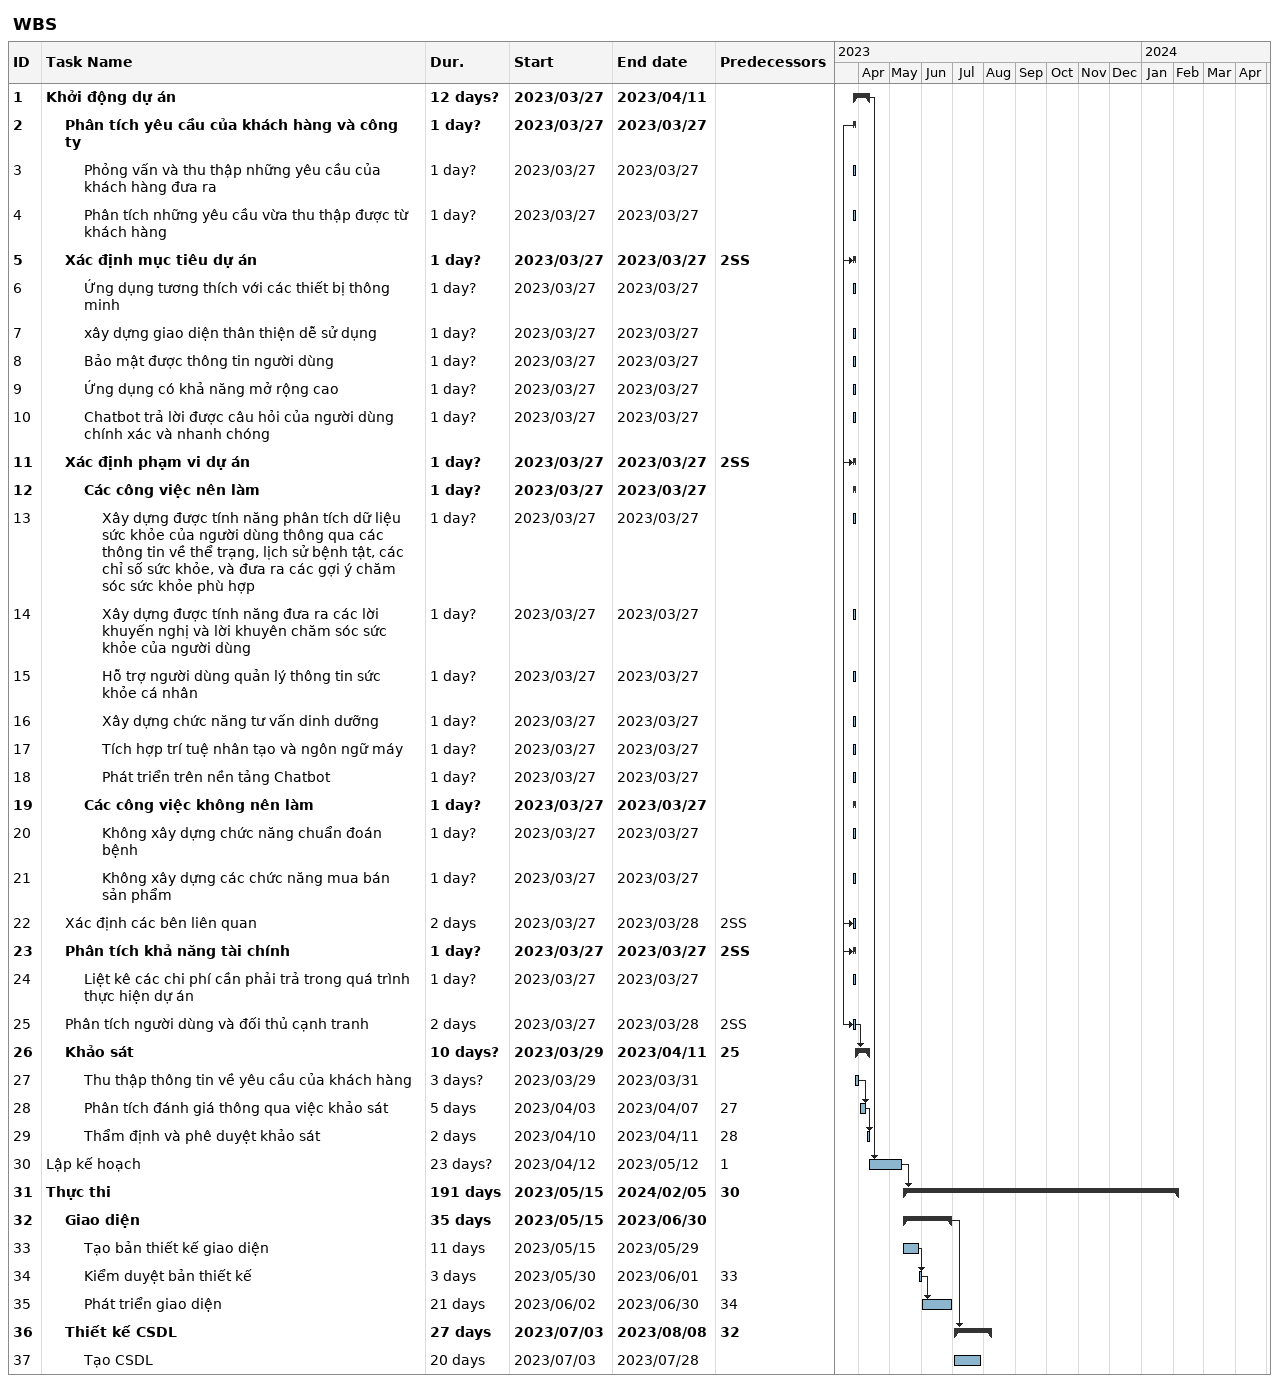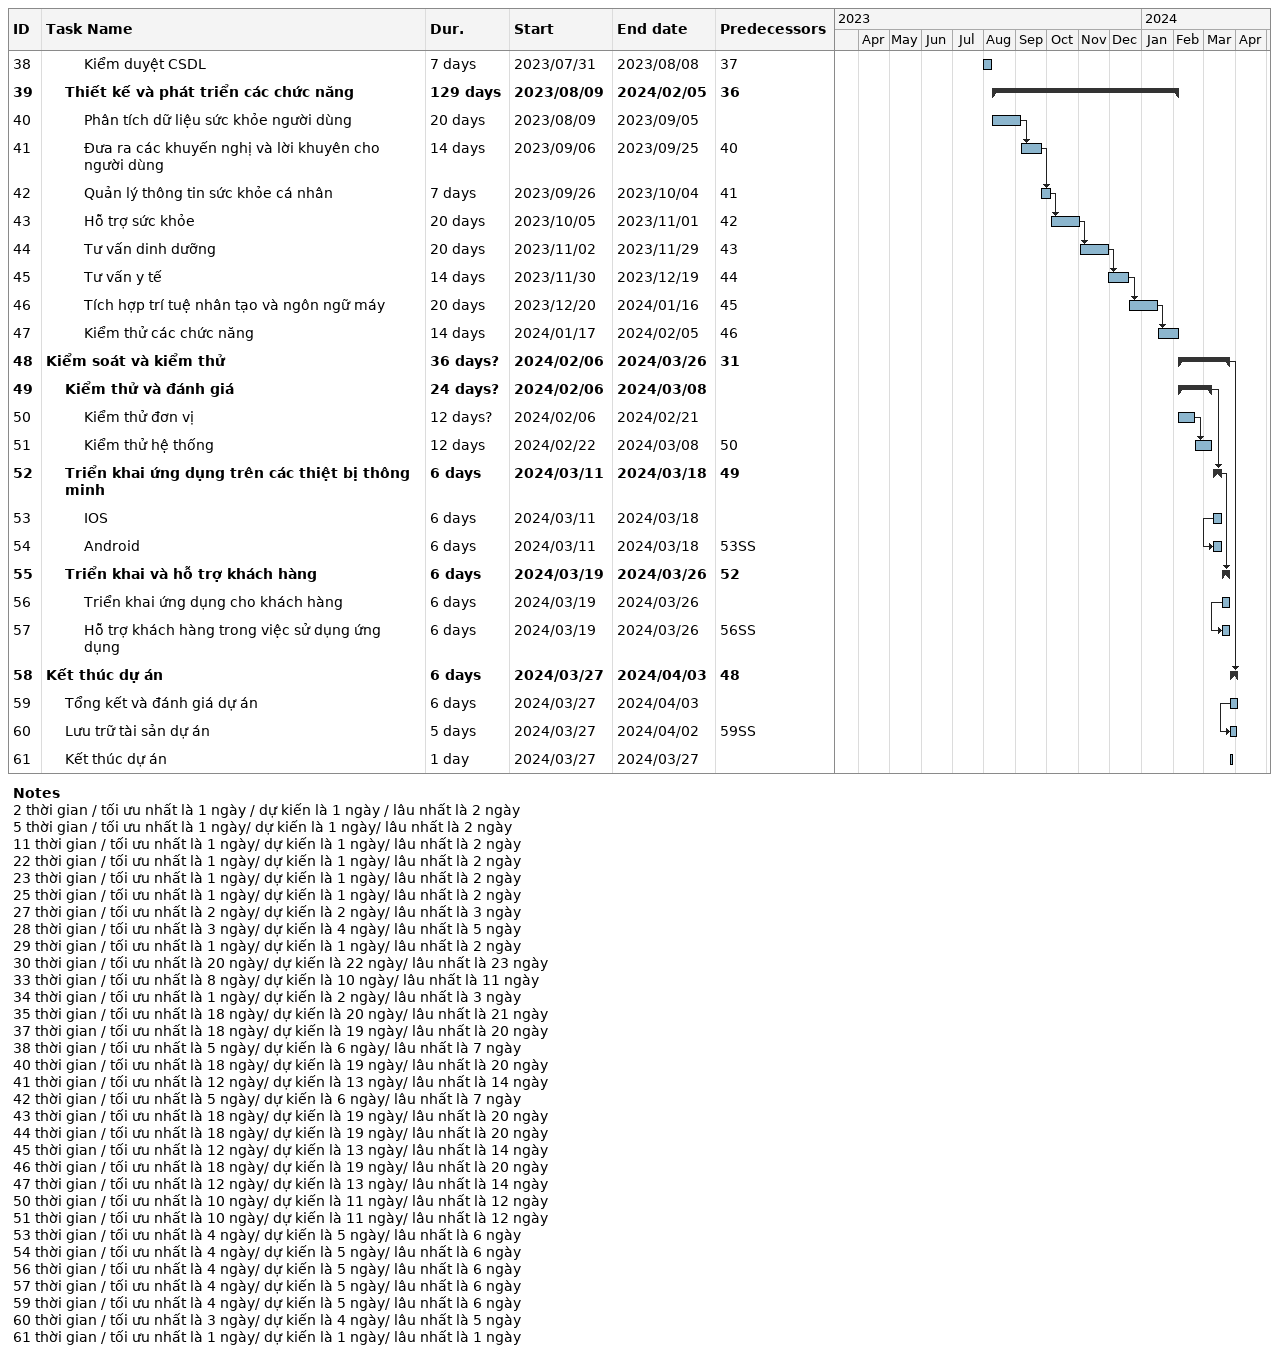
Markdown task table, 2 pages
WBS

| ID | Level | Task | Duration | Start | Finish | Predecessors |
|---|---|---|---|---|---|---|
| 1 | 1 | **Khởi động dự án** | 12d? | 2023-03-27 | 2023-04-11 |  |
| 2 | 2 | **Phân tích yêu cầu của khách hàng và công ty** | 1d? | 2023-03-27 | 2023-03-27 |  |
| 3 | 3 | Phỏng vấn và thu thập những yêu cầu của khách hàng đưa ra | 1d? | 2023-03-27 | 2023-03-27 |  |
| 4 | 3 | Phân tích những yêu cầu vừa thu thập được từ khách hàng | 1d? | 2023-03-27 | 2023-03-27 |  |
| 5 | 2 | **Xác định mục tiêu dự án** | 1d? | 2023-03-27 | 2023-03-27 | 2SS |
| 6 | 3 | Ứng dụng tương thích với các thiết bị thông minh | 1d? | 2023-03-27 | 2023-03-27 |  |
| 7 | 3 | xây dựng giao diện thân thiện dễ sử dụng | 1d? | 2023-03-27 | 2023-03-27 |  |
| 8 | 3 | Bảo mật được thông tin người dùng | 1d? | 2023-03-27 | 2023-03-27 |  |
| 9 | 3 | Ứng dụng có khả năng mở rộng cao | 1d? | 2023-03-27 | 2023-03-27 |  |
| 10 | 3 | Chatbot trả lời được câu hỏi của người dùng chính xác và nhanh chóng | 1d? | 2023-03-27 | 2023-03-27 |  |
| 11 | 2 | **Xác định phạm vi dự án** | 1d? | 2023-03-27 | 2023-03-27 | 2SS |
| 12 | 3 | **Các công việc nên làm** | 1d? | 2023-03-27 | 2023-03-27 |  |
| 13 | 4 | Xây dựng được tính năng phân tích dữ liệu sức khỏe của người dùng thông qua các thông tin về thể trạng, lịch sử bệnh tật, các chỉ số sức khỏe, và đưa ra các gợi ý chăm sóc sức khỏe phù hợp | 1d? | 2023-03-27 | 2023-03-27 |  |
| 14 | 4 | Xây dựng được tính năng đưa ra các lời khuyến nghị và lời khuyên chăm sóc sức khỏe của người dùng | 1d? | 2023-03-27 | 2023-03-27 |  |
| 15 | 4 | Hỗ trợ người dùng quản lý thông tin sức khỏe cá nhân | 1d? | 2023-03-27 | 2023-03-27 |  |
| 16 | 4 | Xây dựng chức năng tư vấn dinh dưỡng | 1d? | 2023-03-27 | 2023-03-27 |  |
| 17 | 4 | Tích hợp trí tuệ nhân tạo và ngôn ngữ máy | 1d? | 2023-03-27 | 2023-03-27 |  |
| 18 | 4 | Phát triển trên nền tảng Chatbot | 1d? | 2023-03-27 | 2023-03-27 |  |
| 19 | 3 | **Các công việc không nên làm** | 1d? | 2023-03-27 | 2023-03-27 |  |
| 20 | 4 | Không xây dựng chức năng chuẩn đoán bệnh | 1d? | 2023-03-27 | 2023-03-27 |  |
| 21 | 4 | Không xây dựng các chức năng mua bán sản phẩm | 1d? | 2023-03-27 | 2023-03-27 |  |
| 22 | 2 | Xác định các bên liên quan | 2d | 2023-03-27 | 2023-03-28 | 2SS |
| 23 | 2 | **Phân tích khả năng tài chính** | 1d? | 2023-03-27 | 2023-03-27 | 2SS |
| 24 | 3 | Liệt kê các chi phí cần phải trả trong quá trình thực hiện dự án | 1d? | 2023-03-27 | 2023-03-27 |  |
| 25 | 2 | Phân tích người dùng và đối thủ cạnh tranh | 2d | 2023-03-27 | 2023-03-28 | 2SS |
| 26 | 2 | **Khảo sát** | 10d? | 2023-03-29 | 2023-04-11 | 25 |
| 27 | 3 | Thu thập thông tin về yêu cầu của khách hàng | 3d? | 2023-03-29 | 2023-03-31 |  |
| 28 | 3 | Phân tích đánh giá thông qua việc khảo sát | 5d | 2023-04-03 | 2023-04-07 | 27 |
| 29 | 3 | Thẩm định và phê duyệt khảo sát | 2d | 2023-04-10 | 2023-04-11 | 28 |
| 30 | 1 | Lập kế hoạch | 23d? | 2023-04-12 | 2023-05-12 | 1 |
| 31 | 1 | **Thực thi** | 191d | 2023-05-15 | 2024-02-05 | 30 |
| 32 | 2 | **Giao diện** | 35d | 2023-05-15 | 2023-06-30 |  |
| 33 | 3 | Tạo bản thiết kế giao diện | 11d | 2023-05-15 | 2023-05-29 |  |
| 34 | 3 | Kiểm duyệt bản thiết kế | 3d | 2023-05-30 | 2023-06-01 | 33 |
| 35 | 3 | Phát triển giao diện | 21d | 2023-06-02 | 2023-06-30 | 34 |
| 36 | 2 | **Thiết kế CSDL** | 27d | 2023-07-03 | 2023-08-08 | 32 |
| 37 | 3 | Tạo CSDL | 20d | 2023-07-03 | 2023-07-28 |  |
| 38 | 3 | Kiểm duyệt CSDL | 7d | 2023-07-31 | 2023-08-08 | 37 |
| 39 | 2 | **Thiết kế và phát triển các chức năng** | 129d | 2023-08-09 | 2024-02-05 | 36 |
| 40 | 3 | Phân tích dữ liệu sức khỏe người dùng | 20d | 2023-08-09 | 2023-09-05 |  |
| 41 | 3 | Đưa ra các khuyến nghị và lời khuyên cho người dùng | 14d | 2023-09-06 | 2023-09-25 | 40 |
| 42 | 3 | Quản lý thông tin sức khỏe cá nhân | 7d | 2023-09-26 | 2023-10-04 | 41 |
| 43 | 3 | Hỗ trợ sức khỏe | 20d | 2023-10-05 | 2023-11-01 | 42 |
| 44 | 3 | Tư vấn dinh dưỡng | 20d | 2023-11-02 | 2023-11-29 | 43 |
| 45 | 3 | Tư vấn y tế | 14d | 2023-11-30 | 2023-12-19 | 44 |
| 46 | 3 | Tích hợp trí tuệ nhân tạo và ngôn ngữ máy | 20d | 2023-12-20 | 2024-01-16 | 45 |
| 47 | 3 | Kiểm thử các chức năng | 14d | 2024-01-17 | 2024-02-05 | 46 |
| 48 | 1 | **Kiểm soát và kiểm thử** | 36d? | 2024-02-06 | 2024-03-26 | 31 |
| 49 | 2 | **Kiểm thử và đánh giá** | 24d? | 2024-02-06 | 2024-03-08 |  |
| 50 | 3 | Kiểm thử đơn vị | 12d? | 2024-02-06 | 2024-02-21 |  |
| 51 | 3 | Kiểm thử hệ thống | 12d | 2024-02-22 | 2024-03-08 | 50 |
| 52 | 2 | **Triển khai ứng dụng trên các thiệt bị thông minh** | 6d | 2024-03-11 | 2024-03-18 | 49 |
| 53 | 3 | IOS | 6d | 2024-03-11 | 2024-03-18 |  |
| 54 | 3 | Android | 6d | 2024-03-11 | 2024-03-18 | 53SS |
| 55 | 2 | **Triển khai và hỗ trợ khách hàng** | 6d | 2024-03-19 | 2024-03-26 | 52 |
| 56 | 3 | Triển khai ứng dụng cho khách hàng | 6d | 2024-03-19 | 2024-03-26 |  |
| 57 | 3 | Hỗ trợ khách hàng trong việc sử dụng ứng dụng | 6d | 2024-03-19 | 2024-03-26 | 56SS |
| 58 | 1 | **Kết thúc dự án** | 6d | 2024-03-27 | 2024-04-03 | 48 |
| 59 | 2 | Tổng kết và đánh giá dự án | 6d | 2024-03-27 | 2024-04-03 |  |
| 60 | 2 | Lưu trữ tài sản dự án | 5d | 2024-03-27 | 2024-04-02 | 59SS |
| 61 | 2 | Kết thúc dự án | 1d | 2024-03-27 | 2024-03-27 |  |

Notes
- 2: thời gian / tối ưu nhất là 1 ngày / dự kiến là 1 ngày / lâu nhất là 2 ngày
- 5: thời gian / tối ưu nhất là 1 ngày/ dự kiến là 1 ngày/ lâu nhất là 2 ngày
- 11: thời gian / tối ưu nhất là 1 ngày/ dự kiến là 1 ngày/ lâu nhất là 2 ngày
- 22: thời gian / tối ưu nhất là 1 ngày/ dự kiến là 1 ngày/ lâu nhất là 2 ngày
- 23: thời gian / tối ưu nhất là 1 ngày/ dự kiến là 1 ngày/ lâu nhất là 2 ngày
- 25: thời gian / tối ưu nhất là 1 ngày/ dự kiến là 1 ngày/ lâu nhất là 2 ngày
- 27: thời gian / tối ưu nhất là 2 ngày/ dự kiến là 2 ngày/ lâu nhất là 3 ngày
- 28: thời gian / tối ưu nhất là 3 ngày/ dự kiến là 4 ngày/ lâu nhất là 5 ngày
- 29: thời gian / tối ưu nhất là 1 ngày/ dự kiến là 1 ngày/ lâu nhất là 2 ngày
- 30: thời gian / tối ưu nhất là 20 ngày/ dự kiến là 22 ngày/ lâu nhất là 23 ngày
- 33: thời gian / tối ưu nhất là 8 ngày/ dự kiến là 10 ngày/ lâu nhất là 11 ngày
- 34: thời gian / tối ưu nhất là 1 ngày/ dự kiến là 2 ngày/ lâu nhất là 3 ngày
- 35: thời gian / tối ưu nhất là 18 ngày/ dự kiến là 20 ngày/ lâu nhất là 21 ngày
- 37: thời gian / tối ưu nhất là 18 ngày/ dự kiến là 19 ngày/ lâu nhất là 20 ngày
- 38: thời gian / tối ưu nhất là 5 ngày/ dự kiến là 6 ngày/ lâu nhất là 7 ngày
- 40: thời gian / tối ưu nhất là 18 ngày/ dự kiến là 19 ngày/ lâu nhất là 20 ngày
- 41: thời gian / tối ưu nhất là 12 ngày/ dự kiến là 13 ngày/ lâu nhất là 14 ngày
- 42: thời gian / tối ưu nhất là 5 ngày/ dự kiến là 6 ngày/ lâu nhất là 7 ngày
- 43: thời gian / tối ưu nhất là 18 ngày/ dự kiến là 19 ngày/ lâu nhất là 20 ngày
- 44: thời gian / tối ưu nhất là 18 ngày/ dự kiến là 19 ngày/ lâu nhất là 20 ngày
- 45: thời gian / tối ưu nhất là 12 ngày/ dự kiến là 13 ngày/ lâu nhất là 14 ngày
- 46: thời gian / tối ưu nhất là 18 ngày/ dự kiến là 19 ngày/ lâu nhất là 20 ngày
- 47: thời gian / tối ưu nhất là 12 ngày/ dự kiến là 13 ngày/ lâu nhất là 14 ngày
- 50: thời gian / tối ưu nhất là 10 ngày/ dự kiến là 11 ngày/ lâu nhất là 12 ngày
- 51: thời gian / tối ưu nhất là 10 ngày/ dự kiến là 11 ngày/ lâu nhất là 12 ngày
- 53: thời gian / tối ưu nhất là 4 ngày/ dự kiến là 5 ngày/ lâu nhất là 6 ngày
- 54: thời gian / tối ưu nhất là 4 ngày/ dự kiến là 5 ngày/ lâu nhất là 6 ngày
- 56: thời gian / tối ưu nhất là 4 ngày/ dự kiến là 5 ngày/ lâu nhất là 6 ngày
- 57: thời gian / tối ưu nhất là 4 ngày/ dự kiến là 5 ngày/ lâu nhất là 6 ngày
- 59: thời gian / tối ưu nhất là 4 ngày/ dự kiến là 5 ngày/ lâu nhất là 6 ngày
- 60: thời gian / tối ưu nhất là 3 ngày/ dự kiến là 4 ngày/ lâu nhất là 5 ngày
- 61: thời gian / tối ưu nhất là 1 ngày/ dự kiến là 1 ngày/ lâu nhất là 1 ngày
